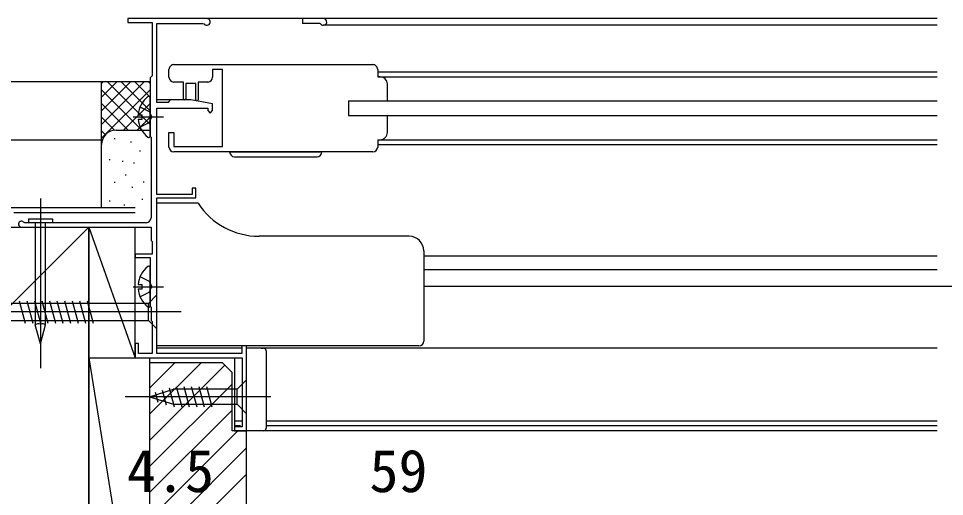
# Model space of a CAD drawing. Units: millimetres, scale not verified. Extents: x -525 to 525, y -780 to 776.
# Drawn here: x -277 to -86.2, y -385.5 to -286.9 of the extents above; entities that cross this region are included whole.
import ezdxf
from ezdxf.enums import TextEntityAlignment as Align

# ---------------------------------------------------------------- set-up
doc = ezdxf.new("R2010")
doc.units = ezdxf.units.MM
doc.header["$LTSCALE"] = 4
for name, color, linetype in [('0-2_YKK_11', 7, 'Continuous'), ('0-3_YKK_11E', 7, 'Continuous'), ('0-4_YKK_12', 2, 'Continuous'), ('0-5_YKK_13', 4, 'Continuous'), ('0-7_YKK_D', 6, 'Continuous'), ('0-9_YSS_K', 3, 'Continuous'), ('0-A_YSS_KE', 3, 'Continuous')]:
    doc.layers.add(name, color=color, linetype=linetype)
doc.styles.add('ＭＳ ゴシック', font='')
doc.styles.get('ＭＳ ゴシック').set_extended_font_data('MS Gothic')

msp = doc.modelspace()

# ---------------------------------------------------------------- linework, layer by layer
at = {"layer": '0-2_YKK_11'}
for points in [[(-238.197, -286.9), (-254.497, -286.9), (-254.497, -287.7), (-249.497, -287.7), (-249.497, -298.7), (-249.697, -298.9), (-249.897, -299.1), (-249.897, -311.2), (-249.697, -311.4), (-249.697, -328)], [(-248.497, -356), (-248.497, -323.9), (-240.497, -323.9), (-240.497, -321.9), (-241.197, -321.9), (-241.197, -323.2), (-248.497, -323.2), (-248.497, -305.4), (-237.997, -305.4), (-237.997, -305.9), (-237.497, -306.4), (-236.997, -305.9), (-236.997, -304.494), (-241.497, -303.7), (-245.697, -303.7), (-245.997, -304), (-246.197, -304.2), (-248.497, -304.2), (-248.497, -287.9), (-238.997, -287.9), (-238.757, -288.02)], [(-276.397, -329.9), (-249.697, -329.9), (-249.697, -332.7), (-249.497, -332.9), (-249.497, -335.5), (-252.997, -335.5), (-252.997, -336.2), (-249.897, -336.2), (-249.897, -346.2), (-249.697, -346.4), (-249.697, -349.2), (-249.497, -349.4), (-249.497, -356), (-252.297, -356), (-252.297, -353.9), (-252.997, -353.9), (-252.997, -356.9), (-230.897, -356.9), (-230.897, -371.1), (-232.497, -371.1), (-232.497, -371.9), (-229.997, -371.9), (-229.997, -354.4), (-230.997, -354.4), (-230.997, -356), (-248.497, -356)], [(-250.697, -329), (-275.726, -329), (-275.95, -328.9)]]:
    msp.add_lwpolyline(points, dxfattribs=at)
for centre, radius, start, end in [((-238.197, -287.6), 0.7, 216.86628, 90.0012), ((-250.697, -328), 1, 270.00001, 359.99999), ((-276.397, -329.3), 0.6, 41.809, 269.99999)]:
    msp.add_arc(centre, radius, start, end, dxfattribs=at)
at = {"layer": '0-3_YKK_11E'}
for p, q in [((-245.997, -299), (-245.997, -297.4)), ((-244.997, -296.4), (-203.997, -296.4)), ((-202.997, -297.4), (-202.997, -298.9)), ((-242.997, -300), (-244.997, -300)), ((-237.997, -300), (-239.997, -300)), ((-202.997, -311.9), (-202.997, -313.4)), ((-203.997, -314.4), (-244.997, -314.4))]:
    msp.add_line(p, q, dxfattribs=at)
msp.add_lwpolyline([(-245.997, -313.4), (-245.997, -310.4), (-244.997, -310.4), (-244.997, -313.3), (-234.997, -313.3), (-234.997, -297.4), (-236.997, -297.4), (-236.997, -299)], dxfattribs=at)
for centre, start, end in [((-244.997, -297.4), 89.99998, 180.00002), ((-203.997, -297.4), 359.99912, 89.99998), ((-244.997, -299), 180.00002, 270), ((-237.997, -299), 270, 359.99912), ((-244.997, -313.4), 180.00002, 270), ((-203.997, -313.4), 270, 0)]:
    msp.add_arc(centre, 1, start, end, dxfattribs=at)
at = {"layer": '0-4_YKK_12'}
for p, q in [((-87.702, -286.9), (-248.497, -286.9)), ((-218.497, -286.9), (-218.497, -287.899)), ((-214.984, -287.899), (-218.497, -287.899)), ((-87.702, -288.3), (-214.197, -288.3)), ((-202.997, -297.9), (-87.702, -297.9)), ((-202.997, -298.9), (-87.702, -298.9)), ((-243.074, -303.7), (-248.497, -303.7)), ((-208.997, -303.9), (-208.997, -306.9)), ((-208.997, -303.9), (-87.702, -303.9)), ((-208.997, -306.9), (-87.702, -306.9)), ((-202.997, -311.9), (-87.702, -311.9)), ((-202.997, -312.9), (-87.702, -312.9)), ((-87.702, -335.9), (-193.497, -335.9)), ((-87.702, -338.7), (-193.497, -338.7)), ((-193.497, -342.1), (-42.503, -342.1)), ((-230.997, -354.9), (-248.497, -354.9)), ((-87.702, -354.9), (-229.997, -354.9)), ((-232.497, -356.9), (-232.497, -371.9)), ((-230.997, -369.9), (-232.497, -369.9)), ((-87.702, -369.9), (-225.997, -369.9)), ((-231.284, -370.9), (-232.497, -370.9)), ((-87.702, -371.9), (-232.497, -371.9)), ((-87.702, -370.9), (-225.997, -370.9))]:
    msp.add_line(p, q, dxfattribs=at)
for centre, radius, start in [((-214.997, -288.199), 0.3, 36.85358), ((-214.197, -287.599), 0.7, 216.84839)]:
    msp.add_arc(centre, radius, start, 90, dxfattribs=at)
at = {"layer": '0-5_YKK_13'}
for p, q in [((-202.497, -298.9), (-202.997, -298.9)), ((-242.997, -303.451), (-242.997, -300)), ((-240.497, -300.301), (-242.497, -300.301)), ((-242.497, -300.301), (-242.497, -303.45)), ((-240.497, -303.651), (-240.497, -300.301)), ((-239.997, -300), (-239.997, -303.65)), ((-200.997, -303.9), (-200.997, -300.4)), ((-249.896, -311.176), (-249.896, -303.224)), ((-251.973, -305.125), (-250.108, -306.055)), ((-252.379, -306.775), (-251.496, -306.775)), ((-250.108, -306.055), (-249.499, -307.2)), ((-200.997, -310.4), (-200.997, -306.9)), ((-253.396, -307.2), (-247.126, -307.2)), ((-202.997, -311.9), (-202.497, -311.9)), ((-233.497, -314.4), (-214.497, -314.4)), ((-232.497, -315.4), (-215.497, -315.4)), ((-272.497, -324), (-272.497, -359)), ((-239.997, -325), (-248.497, -325)), ((-274.964, -328.177), (-270.029, -328.177)), ((-274.964, -328.177), (-274.964, -329)), ((-270.029, -329), (-274.964, -329)), ((-273.547, -329), (-273.547, -350.081)), ((-271.447, -350.081), (-271.447, -329)), ((-270.029, -328.177), (-270.029, -329)), ((-196.497, -331.8), (-227.436, -331.8)), ((-193.497, -334.8), (-193.497, -353.4)), ((-249.896, -346.176), (-249.896, -338.224)), ((-251.973, -340.125), (-250.108, -341.055)), ((-250.108, -341.055), (-249.499, -342.2)), ((-253.396, -342.2), (-247.126, -342.2)), ((-252.379, -341.775), (-251.496, -341.775)), ((-276.844, -345.1), (-275.612, -349.7)), ((-275.291, -345.1), (-274.059, -349.7)), ((-273.738, -345.1), (-272.506, -349.7)), ((-272.185, -345.1), (-270.953, -349.7)), ((-270.632, -345.1), (-269.4, -349.7)), ((-269.08, -345.1), (-267.847, -349.7)), ((-267.527, -345.1), (-266.294, -349.7)), ((-265.974, -345.1), (-264.741, -349.7)), ((-264.421, -345.1), (-263.188, -349.7)), ((-262.868, -345.1), (-261.635, -349.7)), ((-248.497, -343.9), (-250.247, -345.65)), ((-248.497, -350.9), (-248.497, -343.9)), ((-250.247, -345.65), (-282.946, -345.65)), ((-250.247, -349.15), (-250.247, -345.65)), ((-243.497, -347.4), (-293.497, -347.4)), ((-282.946, -349.15), (-250.247, -349.15)), ((-248.497, -350.9), (-250.247, -349.15)), ((-272.497, -354), (-273.547, -350.081)), ((-272.497, -349.943), (-272.497, -354)), ((-272.497, -354), (-271.447, -350.081)), ((-194.497, -354.4), (-248.497, -354.4)), ((-226.997, -354.9), (-229.997, -354.9)), ((-226.997, -354.9), (-226.497, -354.9)), ((-225.997, -355.4), (-225.997, -371.4)), ((-229.997, -361.4), (-231.947, -363.35)), ((-229.997, -368.4), (-229.997, -361.4)), ((-249.997, -364.9), (-245.081, -363.35)), ((-248.85, -363.962), (-248.3, -366.011)), ((-247.418, -363.51), (-246.604, -366.546)), ((-245.986, -363.059), (-244.93, -367)), ((-231.947, -363.35), (-245.081, -363.35)), ((-244.502, -362.8), (-243.377, -367)), ((-242.949, -362.8), (-241.824, -367)), ((-241.396, -362.8), (-240.271, -367)), ((-239.843, -362.8), (-238.718, -367)), ((-238.291, -362.8), (-237.165, -367)), ((-231.947, -366.45), (-231.947, -363.35)), ((-224.997, -364.9), (-254.997, -364.9)), ((-249.997, -364.9), (-245.081, -366.45)), ((-245.081, -366.45), (-231.947, -366.45)), ((-229.997, -368.4), (-231.947, -366.45))]:
    msp.add_line(p, q, dxfattribs=at)
for points in [[(-252.379, -307.625), (-251.496, -307.625), (-251.496, -306.775)], [(-251.973, -309.275), (-250.108, -308.345), (-249.499, -307.2)], [(-252.379, -342.625), (-251.496, -342.625), (-251.496, -341.775)], [(-251.973, -344.275), (-250.108, -343.345), (-249.499, -342.2)], [(-226.497, -371.9), (-229.997, -371.9), (-229.997, -354.9)]]:
    msp.add_lwpolyline(points, dxfattribs=at)
for centre, radius, start, end in [((-202.497, -300.4), 1.5, 0, 90), ((-247.096, -307.2), 5.3, 127.71409, 175.40059), ((-250.171, -303.224), 0.274, 0, 127.71409), ((-242.747, -303.45), 0.25, 180.05601, 0), ((-240.247, -303.65), 0.25, 180.05601, 0), ((-247.096, -307.2), 5.3, 184.59941, 232.28591), ((-202.497, -310.4), 1.5, 269.99942, 0), ((-250.171, -311.176), 0.274, 232.28591, 0), ((-232.497, -314.4), 1, 180, 270), ((-215.497, -314.4), 1, 270, 0), ((-227.436, -316.8), 15, 213.1385, 270), ((-196.497, -334.8), 3, 0, 90), ((-247.096, -342.2), 5.3, 127.71409, 175.40059), ((-250.171, -338.224), 0.274, 0, 127.71409), ((-247.096, -342.2), 5.3, 184.59941, 232.28591), ((-250.171, -346.176), 0.274, 232.28591, 0), ((-272.903, -350.911), 1.05, 67.21414, 127.78586), ((-272.09, -350.911), 1.05, 52.21414, 112.78586), ((-194.497, -353.4), 1, 270, 0), ((-226.497, -355.4), 0.5, 0.00013, 90), ((-226.497, -371.4), 0.5, 270, 0.00013)]:
    msp.add_arc(centre, radius, start, end, dxfattribs=at)
at = {"layer": '0-9_YSS_K'}
for p, q in [((-259.897, -299.9), (-249.897, -299.9)), ((-259.897, -312.9), (-259.897, -299.9)), ((-251.039, -299.9), (-259.897, -308.758)), ((-253.867, -299.9), (-259.897, -305.929)), ((-256.696, -299.9), (-259.897, -303.101)), ((-259.524, -299.9), (-259.897, -300.273)), ((-249.897, -308.758), (-258.754, -299.9)), ((-249.897, -305.929), (-255.926, -299.9)), ((-249.897, -303.101), (-253.098, -299.9)), ((-249.897, -300.273), (-250.269, -299.9)), ((-249.897, -301.586), (-259.897, -311.586)), ((-251.583, -309.9), (-259.897, -301.586)), ((-254.411, -309.9), (-259.897, -304.415)), ((-249.897, -304.415), (-255.382, -309.9)), ((-257.222, -309.918), (-259.897, -307.243)), ((-249.897, -307.243), (-252.571, -309.918)), ((-259.102, -310.866), (-259.897, -310.072)), ((-256.897, -309.9), (-249.897, -309.9)), ((-259.897, -325.9), (-259.897, -312.9)), ((-257.092, -311.728), (-257.292, -311.728)), ((-253.754, -312.395), (-253.954, -312.395)), ((-251.897, -314.226), (-252.097, -314.226)), ((-258.093, -316.067), (-258.293, -316.067)), ((-255.423, -316.401), (-255.623, -316.401)), ((-253.086, -316.735), (-253.286, -316.735)), ((-254.82, -319.194), (-255.02, -319.194)), ((-257.092, -320.741), (-257.292, -320.741)), ((-253.42, -321.742), (-253.62, -321.742)), ((-251.113, -320.655), (-251.313, -320.655)), ((-251.417, -324.249), (-251.617, -324.249)), ((-258.093, -324.582), (-258.293, -324.582)), ((-255.089, -325.414), (-255.289, -325.414)), ((-262.497, -329.9), (-367.497, -434.9)), ((-262.497, -329.9), (-252.997, -329.9)), ((-262.497, -356.9), (-262.497, -329.9)), ((-262.497, -329.9), (-252.997, -356.9)), ((-256.897, -329.9), (-249.697, -329.9)), ((-252.997, -356.9), (-252.997, -329.9)), ((-262.497, -356.9), (-252.997, -356.9)), ((-262.497, -356.9), (-249.997, -434.9)), ((-262.497, -434.9), (-262.497, -356.9)), ((-249.999, -363.115), (-244.783, -357.9)), ((-249.999, -368.503), (-239.395, -357.9)), ((-249.999, -373.892), (-234.503, -358.396)), ((-249.999, -379.28), (-232.999, -362.28)), ((-249.999, -384.668), (-232.999, -367.668)), ((-249.999, -390.056), (-231.843, -371.9)), ((-249.999, -395.444), (-229.999, -375.444)), ((-249.999, -400.832), (-229.999, -380.832))]:
    msp.add_line(p, q, dxfattribs=at)
msp.add_lwpolyline([(-262.497, -356.9), (-249.997, -356.9), (-249.997, -434.9), (-262.497, -434.9)], dxfattribs=at)
msp.add_arc((-256.897, -312.9), 3, 90, 180, dxfattribs=at)
at = {"layer": '0-A_YSS_KE'}
for p, q in [((-382.497, -299.9), (-259.897, -299.9)), ((-278.997, -325.9), (-252.997, -325.9)), ((-277.997, -326.9), (-252.997, -326.9))]:
    msp.add_line(p, q, dxfattribs=at)
for points in [[(-382.497, -311.9), (-259.897, -311.9), (-259.897, -299.9)], [(-249.997, -357.9), (-249.997, -474.9), (-231.997, -474.9)], [(-229.997, -472.9), (-229.997, -371.9), (-232.997, -371.9), (-232.997, -359.9), (-234.997, -357.9), (-249.997, -357.9)]]:
    msp.add_lwpolyline(points, dxfattribs=at)
msp.add_lwpolyline([(-367.497, -434.9), (-367.497, -329.9), (-262.497, -329.9), (-262.497, -434.9)], close=True, dxfattribs=at)

# ---------------------------------------------------------------- texts
at = {"layer": '0-7_YKK_D', "style": 'ＭＳ ゴシック'}
for s, p in [('59', (-204.693, -387.2)), ('4.5', (-254.662, -387.2))]:
    msp.add_text(s, height=8.798, dxfattribs=at).set_placement(p, align=Align.BOTTOM_LEFT)

doc.saveas('drawing.dxf')
